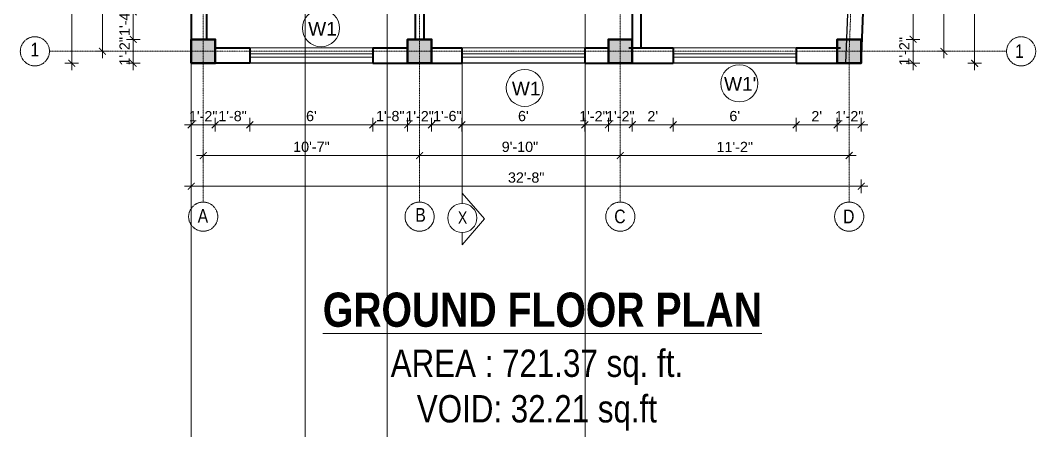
# Model space of a CAD drawing. Header units: inches. Extents: x 136316 to 155547, y -21384 to -17606.
# Drawn here: x 151660 to 152255, y -19972 to -19732 of the extents above; entities that cross this region are included whole.
import ezdxf

# ---------------------------------------------------------------- set-up
doc = ezdxf.new("R2010")
doc.units = ezdxf.units.IN
doc.header["$LTSCALE"] = 0.5
doc.header["$MEASUREMENT"] = 0
doc.header["$PDMODE"] = 66
doc.linetypes.add('CENTER', pattern=[2, 1.25, -0.25, 0.25, -0.25])
for name, color, linetype, lineweight in [('Annotate-Lite.w', 177, 'Continuous', 9), ('Annotations-Bold.w', 177, 'Continuous', 13), ('C-COLUMN', 1, 'Continuous', 50), ('DIM 1-100', 4, 'Continuous', 13), ('TEXT', 220, 'Continuous', 9), ('Text-100.w', 254, 'Continuous', 9), ('Toilet', 7, 'Continuous', 25), ('wall', 1, 'Continuous', 40), ('window', 4, 'Continuous', 13)]:
    doc.layers.add(name, color=color, linetype=linetype, lineweight=lineweight)
doc.styles.add('ARAIL', font='ARIALN.TTF')
doc.styles.add('arial', font='arial.ttf')
doc.styles.add('gaurav', font='arial.ttf')
doc.styles.get("Standard").update_dxf_attribs({"font": 'arial.ttf'})
doc.dimstyles.new('1 by 96', dxfattribs={"dimtxt": 6, "dimasz": 4, "dimexe": 4, "dimexo": 4, "dimgap": 2, "dimtad": 1, "dimdec": 0, "dimzin": 0, "dimdsep": 46, "dimlunit": 4, "dimtxsty": 'Standard', "dimblk": 'ARCHTICK', "dimcen": 0, "dimdle": 4, "dimadec": 0, "dimazin": 0, "dimtfac": 1, "dimtdec": 0, "dimtix": 1, "dimtofl": 0, "dimtmove": 1, "dimatfit": 3, "dimldrblk": 'ARCHTICK', "dimfxl": 4, "dimfxlon": 1, "dimtolj": 1, "dimtzin": 0, "dimlwd": -1, "dimlwe": -1, "dimarcsym": 0})

# ---------------------------------------------------------------- blocks, each defined once
blk = doc.blocks.new('_ArchTick')
at = {"color": 0, "linetype": 'ByBlock', "const_width": 0.15}
blk.add_lwpolyline([(-0.5, -0.5), (0.5, 0.5)], dxfattribs=at)
blk = doc.blocks.new('*D554')
at = {"layer": 'Defpoints', "color": 0, "transparency": 16777216}
for p in [(152157.25, -19638.5), (152152.59, -19742.73), (152183.03, -19742.73)]:
    blk.add_point(p, dxfattribs=at)
at = {"layer": 'DIM 1-100', "color": 0, "transparency": 16777216}
for p, q in [((152183.03, -19634.5), (152183.03, -19746.73)), ((152179.03, -19638.5), (152187.03, -19638.5)), ((152179.03, -19742.73), (152187.03, -19742.73))]:
    blk.add_line(p, q, dxfattribs=at)
at = {"layer": 'DIM 1-100', "color": 0, "transparency": 16777216, "xscale": 4, "yscale": 4, "zscale": 4}
for p, rotation in [((152183.03, -19638.5), 90), ((152183.03, -19742.73), 270)]:
    blk.add_blockref('_ArchTick', p, dxfattribs=dict(at, rotation=rotation))
at = {"layer": 'DIM 1-100', "color": 0, "transparency": 16777216, "insert": (152177.97, -19690.61), "char_height": 6, "attachment_point": 5, "rotation": 90}
blk.add_mtext('\\A1;8\'-8"', dxfattribs=at)
blk = doc.blocks.new('*D555')
at = {"layer": 'Defpoints', "color": 0, "transparency": 16777216}
for p in [(152152.59, -19742.73), (152152.59, -19756.73), (152183.03, -19756.73)]:
    blk.add_point(p, dxfattribs=at)
at = {"layer": 'DIM 1-100', "color": 0, "transparency": 16777216}
for p, q in [((152179.03, -19742.73), (152187.03, -19742.73)), ((152183.03, -19738.73), (152183.03, -19760.73)), ((152179.03, -19756.73), (152187.03, -19756.73))]:
    blk.add_line(p, q, dxfattribs=at)
at = {"layer": 'DIM 1-100', "color": 0, "transparency": 16777216, "xscale": 4, "yscale": 4, "zscale": 4}
for p, rotation in [((152183.03, -19742.73), 90), ((152183.03, -19756.73), 270)]:
    blk.add_blockref('_ArchTick', p, dxfattribs=dict(at, rotation=rotation))
at = {"layer": 'DIM 1-100', "color": 0, "transparency": 16777216, "insert": (152177.89, -19749.73), "char_height": 6, "attachment_point": 5, "rotation": 90}
blk.add_mtext('\\A1;1\'-2"', dxfattribs=at)
blk = doc.blocks.new('*D556')
at = {"layer": 'Defpoints', "color": 0, "transparency": 16777216}
for p in [(152138.59, -19756.73), (152152.59, -19756.73), (152138.59, -19792.73)]:
    blk.add_point(p, dxfattribs=at)
at = {"layer": 'DIM 1-100', "color": 0, "transparency": 16777216}
for p, q in [((152138.59, -19788.73), (152138.59, -19796.73)), ((152152.59, -19788.73), (152152.59, -19796.73)), ((152156.59, -19792.73), (152134.59, -19792.73))]:
    blk.add_line(p, q, dxfattribs=at)
at = {"layer": 'DIM 1-100', "color": 0, "transparency": 16777216, "xscale": 4, "yscale": 4, "zscale": 4, "rotation": 180}
blk.add_blockref('_ArchTick', (152138.59, -19792.73), dxfattribs=at)
at = {"layer": 'DIM 1-100', "color": 0, "transparency": 16777216, "xscale": 4, "yscale": 4, "zscale": 4}
blk.add_blockref('_ArchTick', (152152.59, -19792.73), dxfattribs=at)
at = {"layer": 'DIM 1-100', "color": 0, "transparency": 16777216, "insert": (152145.59, -19787.72), "char_height": 6, "attachment_point": 5}
blk.add_mtext('\\A1;1\'-2"', dxfattribs=at)
blk = doc.blocks.new('*D557')
at = {"layer": 'Defpoints', "color": 0, "transparency": 16777216}
for p in [(152114.61, -19756.73), (152138.59, -19756.73), (152114.61, -19792.73)]:
    blk.add_point(p, dxfattribs=at)
at = {"layer": 'DIM 1-100', "color": 0, "transparency": 16777216}
for p, q in [((152114.61, -19788.73), (152114.61, -19796.73)), ((152138.59, -19788.73), (152138.59, -19796.73)), ((152142.59, -19792.73), (152110.61, -19792.73))]:
    blk.add_line(p, q, dxfattribs=at)
at = {"layer": 'DIM 1-100', "color": 0, "transparency": 16777216, "xscale": 4, "yscale": 4, "zscale": 4, "rotation": 180}
blk.add_blockref('_ArchTick', (152114.61, -19792.73), dxfattribs=at)
at = {"layer": 'DIM 1-100', "color": 0, "transparency": 16777216, "xscale": 4, "yscale": 4, "zscale": 4}
blk.add_blockref('_ArchTick', (152138.59, -19792.73), dxfattribs=at)
at = {"layer": 'DIM 1-100', "color": 0, "transparency": 16777216, "insert": (152126.6, -19787.72), "char_height": 6, "attachment_point": 5}
blk.add_mtext("\\A1;2'", dxfattribs=at)
blk = doc.blocks.new('*D558')
at = {"layer": 'Defpoints', "color": 0, "transparency": 16777216}
for p in [(152042.61, -19756.73), (152114.61, -19756.73), (152042.61, -19792.73)]:
    blk.add_point(p, dxfattribs=at)
at = {"layer": 'DIM 1-100', "color": 0, "transparency": 16777216}
for p, q in [((152042.61, -19788.73), (152042.61, -19796.73)), ((152114.61, -19788.73), (152114.61, -19796.73)), ((152118.61, -19792.73), (152038.61, -19792.73))]:
    blk.add_line(p, q, dxfattribs=at)
at = {"layer": 'DIM 1-100', "color": 0, "transparency": 16777216, "xscale": 4, "yscale": 4, "zscale": 4, "rotation": 180}
blk.add_blockref('_ArchTick', (152042.61, -19792.73), dxfattribs=at)
at = {"layer": 'DIM 1-100', "color": 0, "transparency": 16777216, "xscale": 4, "yscale": 4, "zscale": 4}
blk.add_blockref('_ArchTick', (152114.61, -19792.73), dxfattribs=at)
at = {"layer": 'DIM 1-100', "color": 0, "transparency": 16777216, "insert": (152078.61, -19787.67), "char_height": 6, "attachment_point": 5}
blk.add_mtext("\\A1;6'", dxfattribs=at)
blk = doc.blocks.new('*D559')
at = {"layer": 'Defpoints', "color": 0, "transparency": 16777216}
for p in [(152018.63, -19756.73), (152042.61, -19756.73), (152018.63, -19792.73)]:
    blk.add_point(p, dxfattribs=at)
at = {"layer": 'DIM 1-100', "color": 0, "transparency": 16777216}
for p, q in [((152018.63, -19788.73), (152018.63, -19796.73)), ((152042.61, -19788.73), (152042.61, -19796.73)), ((152046.61, -19792.73), (152014.63, -19792.73))]:
    blk.add_line(p, q, dxfattribs=at)
at = {"layer": 'DIM 1-100', "color": 0, "transparency": 16777216, "xscale": 4, "yscale": 4, "zscale": 4, "rotation": 180}
blk.add_blockref('_ArchTick', (152018.63, -19792.73), dxfattribs=at)
at = {"layer": 'DIM 1-100', "color": 0, "transparency": 16777216, "xscale": 4, "yscale": 4, "zscale": 4}
blk.add_blockref('_ArchTick', (152042.61, -19792.73), dxfattribs=at)
at = {"layer": 'DIM 1-100', "color": 0, "transparency": 16777216, "insert": (152030.62, -19787.72), "char_height": 6, "attachment_point": 5}
blk.add_mtext("\\A1;2'", dxfattribs=at)
blk = doc.blocks.new('*D560')
at = {"layer": 'Defpoints', "color": 0, "transparency": 16777216}
for p in [(152004.63, -19756.73), (152018.63, -19756.73), (152004.63, -19792.73)]:
    blk.add_point(p, dxfattribs=at)
at = {"layer": 'DIM 1-100', "color": 0, "transparency": 16777216}
for p, q in [((152004.63, -19788.73), (152004.63, -19796.73)), ((152018.63, -19788.73), (152018.63, -19796.73)), ((152022.63, -19792.73), (152000.63, -19792.73))]:
    blk.add_line(p, q, dxfattribs=at)
at = {"layer": 'DIM 1-100', "color": 0, "transparency": 16777216, "xscale": 4, "yscale": 4, "zscale": 4, "rotation": 180}
blk.add_blockref('_ArchTick', (152004.63, -19792.73), dxfattribs=at)
at = {"layer": 'DIM 1-100', "color": 0, "transparency": 16777216, "xscale": 4, "yscale": 4, "zscale": 4}
blk.add_blockref('_ArchTick', (152018.63, -19792.73), dxfattribs=at)
at = {"layer": 'DIM 1-100', "color": 0, "transparency": 16777216, "insert": (152011.63, -19787.72), "char_height": 6, "attachment_point": 5}
blk.add_mtext('\\A1;1\'-2"', dxfattribs=at)
blk = doc.blocks.new('*D561')
at = {"layer": 'Defpoints', "color": 0, "transparency": 16777216}
for p in [(151990.88, -19756.73), (152004.63, -19756.73), (151990.88, -19792.73)]:
    blk.add_point(p, dxfattribs=at)
at = {"layer": 'DIM 1-100', "color": 0, "transparency": 16777216}
for p, q in [((151990.88, -19788.73), (151990.88, -19796.73)), ((152004.63, -19788.73), (152004.63, -19796.73)), ((152008.63, -19792.73), (151986.88, -19792.73))]:
    blk.add_line(p, q, dxfattribs=at)
at = {"layer": 'DIM 1-100', "color": 0, "transparency": 16777216, "xscale": 4, "yscale": 4, "zscale": 4, "rotation": 180}
blk.add_blockref('_ArchTick', (151990.88, -19792.73), dxfattribs=at)
at = {"layer": 'DIM 1-100', "color": 0, "transparency": 16777216, "xscale": 4, "yscale": 4, "zscale": 4}
blk.add_blockref('_ArchTick', (152004.63, -19792.73), dxfattribs=at)
at = {"layer": 'DIM 1-100', "color": 0, "transparency": 16777216, "insert": (151995.87, -19787.72), "char_height": 6, "attachment_point": 5}
blk.add_mtext('\\A1;1\'-2"', dxfattribs=at)
blk = doc.blocks.new('*D562')
at = {"layer": 'Defpoints', "color": 0, "transparency": 16777216}
for p in [(151918.88, -19756.73), (151990.88, -19756.73), (151918.88, -19792.73)]:
    blk.add_point(p, dxfattribs=at)
at = {"layer": 'DIM 1-100', "color": 0, "transparency": 16777216}
for p, q in [((151918.88, -19788.73), (151918.88, -19796.73)), ((151990.88, -19788.73), (151990.88, -19796.73)), ((151994.88, -19792.73), (151914.88, -19792.73))]:
    blk.add_line(p, q, dxfattribs=at)
at = {"layer": 'DIM 1-100', "color": 0, "transparency": 16777216, "xscale": 4, "yscale": 4, "zscale": 4, "rotation": 180}
blk.add_blockref('_ArchTick', (151918.88, -19792.73), dxfattribs=at)
at = {"layer": 'DIM 1-100', "color": 0, "transparency": 16777216, "xscale": 4, "yscale": 4, "zscale": 4}
blk.add_blockref('_ArchTick', (151990.88, -19792.73), dxfattribs=at)
at = {"layer": 'DIM 1-100', "color": 0, "transparency": 16777216, "insert": (151954.88, -19787.67), "char_height": 6, "attachment_point": 5}
blk.add_mtext("\\A1;6'", dxfattribs=at)
blk = doc.blocks.new('*D464')
at = {"layer": 'Defpoints', "color": 0, "transparency": 16777216}
for p in [(151901.13, -19756.73), (151918.88, -19756.73), (151901.13, -19792.73)]:
    blk.add_point(p, dxfattribs=at)
at = {"layer": 'DIM 1-100', "color": 0, "transparency": 16777216}
for p, q in [((151901.13, -19788.73), (151901.13, -19796.73)), ((151918.88, -19788.73), (151918.88, -19796.73)), ((151922.88, -19792.73), (151897.13, -19792.73))]:
    blk.add_line(p, q, dxfattribs=at)
at = {"layer": 'DIM 1-100', "color": 0, "transparency": 16777216, "xscale": 4, "yscale": 4, "zscale": 4, "rotation": 180}
blk.add_blockref('_ArchTick', (151901.13, -19792.73), dxfattribs=at)
at = {"layer": 'DIM 1-100', "color": 0, "transparency": 16777216, "xscale": 4, "yscale": 4, "zscale": 4}
blk.add_blockref('_ArchTick', (151918.88, -19792.73), dxfattribs=at)
at = {"layer": 'DIM 1-100', "color": 0, "transparency": 16777216, "insert": (151910.37, -19787.67), "char_height": 6, "attachment_point": 5}
blk.add_mtext('\\A1;1\'-6"', dxfattribs=at)
blk = doc.blocks.new('*D563')
at = {"layer": 'Defpoints', "color": 0, "transparency": 16777216}
for p in [(151887.13, -19756.73), (151901.13, -19756.73), (151887.13, -19792.73)]:
    blk.add_point(p, dxfattribs=at)
at = {"layer": 'DIM 1-100', "color": 0, "transparency": 16777216}
for p, q in [((151887.13, -19788.73), (151887.13, -19796.73)), ((151901.13, -19788.73), (151901.13, -19796.73)), ((151905.13, -19792.73), (151883.13, -19792.73))]:
    blk.add_line(p, q, dxfattribs=at)
at = {"layer": 'DIM 1-100', "color": 0, "transparency": 16777216, "xscale": 4, "yscale": 4, "zscale": 4, "rotation": 180}
blk.add_blockref('_ArchTick', (151887.13, -19792.73), dxfattribs=at)
at = {"layer": 'DIM 1-100', "color": 0, "transparency": 16777216, "xscale": 4, "yscale": 4, "zscale": 4}
blk.add_blockref('_ArchTick', (151901.13, -19792.73), dxfattribs=at)
at = {"layer": 'DIM 1-100', "color": 0, "transparency": 16777216, "insert": (151894.13, -19787.72), "char_height": 6, "attachment_point": 5}
blk.add_mtext('\\A1;1\'-2"', dxfattribs=at)
blk = doc.blocks.new('*D564')
at = {"layer": 'Defpoints', "color": 0, "transparency": 16777216}
for p in [(151866.81, -19756.73), (151887.13, -19756.73), (151866.81, -19792.73)]:
    blk.add_point(p, dxfattribs=at)
at = {"layer": 'DIM 1-100', "color": 0, "transparency": 16777216}
for p, q in [((151866.81, -19788.73), (151866.81, -19796.73)), ((151887.13, -19788.73), (151887.13, -19796.73)), ((151891.13, -19792.73), (151862.81, -19792.73))]:
    blk.add_line(p, q, dxfattribs=at)
at = {"layer": 'DIM 1-100', "color": 0, "transparency": 16777216, "xscale": 4, "yscale": 4, "zscale": 4, "rotation": 180}
blk.add_blockref('_ArchTick', (151866.81, -19792.73), dxfattribs=at)
at = {"layer": 'DIM 1-100', "color": 0, "transparency": 16777216, "xscale": 4, "yscale": 4, "zscale": 4}
blk.add_blockref('_ArchTick', (151887.13, -19792.73), dxfattribs=at)
at = {"layer": 'DIM 1-100', "color": 0, "transparency": 16777216, "insert": (151876.97, -19787.67), "char_height": 6, "attachment_point": 5}
blk.add_mtext('\\A1;1\'-8"', dxfattribs=at)
blk = doc.blocks.new('*D565')
at = {"layer": 'Defpoints', "color": 0, "transparency": 16777216}
for p in [(151794.81, -19756.73), (151866.81, -19756.73), (151794.81, -19792.73)]:
    blk.add_point(p, dxfattribs=at)
at = {"layer": 'DIM 1-100', "color": 0, "transparency": 16777216}
for p, q in [((151794.81, -19788.73), (151794.81, -19796.73)), ((151866.81, -19788.73), (151866.81, -19796.73)), ((151870.81, -19792.73), (151790.81, -19792.73))]:
    blk.add_line(p, q, dxfattribs=at)
at = {"layer": 'DIM 1-100', "color": 0, "transparency": 16777216, "xscale": 4, "yscale": 4, "zscale": 4, "rotation": 180}
blk.add_blockref('_ArchTick', (151794.81, -19792.73), dxfattribs=at)
at = {"layer": 'DIM 1-100', "color": 0, "transparency": 16777216, "xscale": 4, "yscale": 4, "zscale": 4}
blk.add_blockref('_ArchTick', (151866.81, -19792.73), dxfattribs=at)
at = {"layer": 'DIM 1-100', "color": 0, "transparency": 16777216, "insert": (151830.81, -19787.67), "char_height": 6, "attachment_point": 5}
blk.add_mtext("\\A1;6'", dxfattribs=at)
blk = doc.blocks.new('*D566')
at = {"layer": 'Defpoints', "color": 0, "transparency": 16777216}
for p in [(151774.48, -19756.73), (151794.81, -19756.73), (151774.48, -19792.73)]:
    blk.add_point(p, dxfattribs=at)
at = {"layer": 'DIM 1-100', "color": 0, "transparency": 16777216}
for p, q in [((151774.48, -19788.73), (151774.48, -19796.73)), ((151794.81, -19788.73), (151794.81, -19796.73)), ((151798.81, -19792.73), (151770.48, -19792.73))]:
    blk.add_line(p, q, dxfattribs=at)
at = {"layer": 'DIM 1-100', "color": 0, "transparency": 16777216, "xscale": 4, "yscale": 4, "zscale": 4, "rotation": 180}
blk.add_blockref('_ArchTick', (151774.48, -19792.73), dxfattribs=at)
at = {"layer": 'DIM 1-100', "color": 0, "transparency": 16777216, "xscale": 4, "yscale": 4, "zscale": 4}
blk.add_blockref('_ArchTick', (151794.81, -19792.73), dxfattribs=at)
at = {"layer": 'DIM 1-100', "color": 0, "transparency": 16777216, "insert": (151784.64, -19787.67), "char_height": 6, "attachment_point": 5}
blk.add_mtext('\\A1;1\'-8"', dxfattribs=at)
blk = doc.blocks.new('*D465')
at = {"layer": 'Defpoints', "color": 0, "transparency": 16777216}
for p in [(151760.48, -19756.73), (151774.48, -19756.73), (151760.48, -19792.73)]:
    blk.add_point(p, dxfattribs=at)
at = {"layer": 'DIM 1-100', "color": 0, "transparency": 16777216}
for p, q in [((151760.48, -19788.73), (151760.48, -19796.73)), ((151774.48, -19788.73), (151774.48, -19796.73)), ((151778.48, -19792.73), (151756.48, -19792.73))]:
    blk.add_line(p, q, dxfattribs=at)
at = {"layer": 'DIM 1-100', "color": 0, "transparency": 16777216, "xscale": 4, "yscale": 4, "zscale": 4, "rotation": 180}
blk.add_blockref('_ArchTick', (151760.48, -19792.73), dxfattribs=at)
at = {"layer": 'DIM 1-100', "color": 0, "transparency": 16777216, "xscale": 4, "yscale": 4, "zscale": 4}
blk.add_blockref('_ArchTick', (151774.48, -19792.73), dxfattribs=at)
at = {"layer": 'DIM 1-100', "color": 0, "transparency": 16777216, "insert": (151767.48, -19787.72), "char_height": 6, "attachment_point": 5}
blk.add_mtext('\\A1;1\'-2"', dxfattribs=at)
blk = doc.blocks.new('*D567')
at = {"layer": 'Defpoints', "color": 0, "transparency": 16777216}
for p in [(151767.48, -19756.73), (151894.13, -19756.73), (151894.13, -19810.73)]:
    blk.add_point(p, dxfattribs=at)
at = {"layer": 'DIM 1-100', "color": 0, "transparency": 16777216}
for p, q in [((151767.48, -19806.73), (151767.48, -19814.73)), ((151894.13, -19806.73), (151894.13, -19814.73)), ((151763.48, -19810.73), (151898.13, -19810.73))]:
    blk.add_line(p, q, dxfattribs=at)
at = {"layer": 'DIM 1-100', "color": 0, "transparency": 16777216, "xscale": 4, "yscale": 4, "zscale": 4, "rotation": 180}
blk.add_blockref('_ArchTick', (151767.48, -19810.73), dxfattribs=at)
at = {"layer": 'DIM 1-100', "color": 0, "transparency": 16777216, "xscale": 4, "yscale": 4, "zscale": 4}
blk.add_blockref('_ArchTick', (151894.13, -19810.73), dxfattribs=at)
at = {"layer": 'DIM 1-100', "color": 0, "transparency": 16777216, "insert": (151830.81, -19805.67), "char_height": 6, "attachment_point": 5}
blk.add_mtext('\\A1;10\'-7"', dxfattribs=at)
blk = doc.blocks.new('*D568')
at = {"layer": 'Defpoints', "color": 0, "transparency": 16777216}
for p in [(151894.13, -19756.73), (152011.63, -19756.73), (152011.63, -19810.73)]:
    blk.add_point(p, dxfattribs=at)
at = {"layer": 'DIM 1-100', "color": 0, "transparency": 16777216}
for p, q in [((151894.13, -19806.73), (151894.13, -19814.73)), ((152011.63, -19806.73), (152011.63, -19814.73)), ((151890.13, -19810.73), (152015.63, -19810.73))]:
    blk.add_line(p, q, dxfattribs=at)
at = {"layer": 'DIM 1-100', "color": 0, "transparency": 16777216, "xscale": 4, "yscale": 4, "zscale": 4, "rotation": 180}
blk.add_blockref('_ArchTick', (151894.13, -19810.73), dxfattribs=at)
at = {"layer": 'DIM 1-100', "color": 0, "transparency": 16777216, "xscale": 4, "yscale": 4, "zscale": 4}
blk.add_blockref('_ArchTick', (152011.63, -19810.73), dxfattribs=at)
at = {"layer": 'DIM 1-100', "color": 0, "transparency": 16777216, "insert": (151952.88, -19805.67), "char_height": 6, "attachment_point": 5}
blk.add_mtext('\\A1;9\'-10"', dxfattribs=at)
blk = doc.blocks.new('*D466')
at = {"layer": 'Defpoints', "color": 0, "transparency": 16777216}
for p in [(152011.63, -19756.73), (152145.59, -19756.73), (152145.59, -19810.73)]:
    blk.add_point(p, dxfattribs=at)
at = {"layer": 'DIM 1-100', "color": 0, "transparency": 16777216}
for p, q in [((152011.63, -19806.73), (152011.63, -19814.73)), ((152145.59, -19806.73), (152145.59, -19814.73)), ((152007.63, -19810.73), (152149.59, -19810.73))]:
    blk.add_line(p, q, dxfattribs=at)
at = {"layer": 'DIM 1-100', "color": 0, "transparency": 16777216, "xscale": 4, "yscale": 4, "zscale": 4, "rotation": 180}
blk.add_blockref('_ArchTick', (152011.63, -19810.73), dxfattribs=at)
at = {"layer": 'DIM 1-100', "color": 0, "transparency": 16777216, "xscale": 4, "yscale": 4, "zscale": 4}
blk.add_blockref('_ArchTick', (152145.59, -19810.73), dxfattribs=at)
at = {"layer": 'DIM 1-100', "color": 0, "transparency": 16777216, "insert": (152078.61, -19805.72), "char_height": 6, "attachment_point": 5}
blk.add_mtext('\\A1;11\'-2"', dxfattribs=at)
blk = doc.blocks.new('*D467')
at = {"layer": 'Defpoints', "color": 0, "transparency": 16777216}
for p in [(151760.48, -19756.73), (152152.59, -19756.73), (151760.48, -19828.73)]:
    blk.add_point(p, dxfattribs=at)
at = {"layer": 'DIM 1-100', "color": 0, "transparency": 16777216}
for p, q in [((151760.48, -19824.73), (151760.48, -19832.73)), ((152152.59, -19824.73), (152152.59, -19832.73)), ((152156.59, -19828.73), (151756.48, -19828.73))]:
    blk.add_line(p, q, dxfattribs=at)
at = {"layer": 'DIM 1-100', "color": 0, "transparency": 16777216, "xscale": 4, "yscale": 4, "zscale": 4, "rotation": 180}
blk.add_blockref('_ArchTick', (151760.48, -19828.73), dxfattribs=at)
at = {"layer": 'DIM 1-100', "color": 0, "transparency": 16777216, "xscale": 4, "yscale": 4, "zscale": 4}
blk.add_blockref('_ArchTick', (152152.59, -19828.73), dxfattribs=at)
at = {"layer": 'DIM 1-100', "color": 0, "transparency": 16777216, "insert": (151956.53, -19823.66), "char_height": 6, "attachment_point": 5}
blk.add_mtext('\\A1;32\'-8"', dxfattribs=at)
blk = doc.blocks.new('*D468')
at = {"layer": 'Defpoints', "color": 0, "transparency": 16777216}
for p in [(152157.53, -19631.5), (152152.86, -19749.73), (152201.03, -19749.73)]:
    blk.add_point(p, dxfattribs=at)
at = {"layer": 'DIM 1-100', "color": 0, "transparency": 16777216}
for p, q in [((152197.03, -19631.5), (152205.03, -19631.5)), ((152201.03, -19627.5), (152201.03, -19753.73)), ((152197.03, -19749.73), (152205.03, -19749.73))]:
    blk.add_line(p, q, dxfattribs=at)
at = {"layer": 'DIM 1-100', "color": 0, "transparency": 16777216, "xscale": 4, "yscale": 4, "zscale": 4}
for p, rotation in [((152201.03, -19631.5), 90), ((152201.03, -19749.73), 270)]:
    blk.add_blockref('_ArchTick', p, dxfattribs=dict(at, rotation=rotation))
at = {"layer": 'DIM 1-100', "color": 0, "transparency": 16777216, "insert": (152195.97, -19690.61), "char_height": 6, "attachment_point": 5, "rotation": 90}
blk.add_mtext('\\A1;9\'-10"', dxfattribs=at)
blk = doc.blocks.new('*D570')
at = {"layer": 'Defpoints', "color": 0, "transparency": 16777216}
for p in [(152162.16, -19513.97), (152219.03, -19513.97), (152152.59, -19756.73)]:
    blk.add_point(p, dxfattribs=at)
at = {"layer": 'DIM 1-100', "color": 0, "transparency": 16777216}
for p, q in [((152219.03, -19760.73), (152219.03, -19509.97)), ((152215.03, -19513.97), (152223.03, -19513.97)), ((152215.03, -19756.73), (152223.03, -19756.73))]:
    blk.add_line(p, q, dxfattribs=at)
at = {"layer": 'DIM 1-100', "color": 0, "transparency": 16777216, "xscale": 4, "yscale": 4, "zscale": 4}
for p, rotation in [((152219.03, -19513.97), 90), ((152219.03, -19756.73), 270)]:
    blk.add_blockref('_ArchTick', p, dxfattribs=dict(at, rotation=rotation))
at = {"layer": 'DIM 1-100', "color": 0, "transparency": 16777216, "insert": (152213.96, -19635.35), "char_height": 6, "attachment_point": 5, "rotation": 90}
blk.add_mtext('\\A1;20\'-3"', dxfattribs=at)
blk = doc.blocks.new('*D579')
at = {"layer": 'Defpoints', "color": 0, "transparency": 16777216}
for p in [(151760.48, -19726.61), (151726.48, -19742.73), (151760.48, -19742.73)]:
    blk.add_point(p, dxfattribs=at)
at = {"layer": 'DIM 1-100', "color": 0, "transparency": 16777216}
for p, q in [((151730.48, -19726.61), (151722.48, -19726.61)), ((151726.48, -19722.61), (151726.48, -19746.73)), ((151730.48, -19742.73), (151722.48, -19742.73))]:
    blk.add_line(p, q, dxfattribs=at)
at = {"layer": 'DIM 1-100', "color": 0, "transparency": 16777216, "xscale": 4, "yscale": 4, "zscale": 4}
for p, rotation in [((151726.48, -19726.61), 90), ((151726.48, -19742.73), 270)]:
    blk.add_blockref('_ArchTick', p, dxfattribs=dict(at, rotation=rotation))
at = {"layer": 'DIM 1-100', "color": 0, "transparency": 16777216, "insert": (151721.47, -19732.41), "char_height": 6, "attachment_point": 5, "rotation": 90}
blk.add_mtext('\\A1;1\'-4"', dxfattribs=at)
blk = doc.blocks.new('*D580')
at = {"layer": 'Defpoints', "color": 0, "transparency": 16777216}
for p in [(151760.48, -19742.73), (151726.48, -19756.73), (151760.48, -19756.73)]:
    blk.add_point(p, dxfattribs=at)
at = {"layer": 'DIM 1-100', "color": 0, "transparency": 16777216}
for p, q in [((151730.48, -19742.73), (151722.48, -19742.73)), ((151726.48, -19738.73), (151726.48, -19760.73)), ((151730.48, -19756.73), (151722.48, -19756.73))]:
    blk.add_line(p, q, dxfattribs=at)
at = {"layer": 'DIM 1-100', "color": 0, "transparency": 16777216, "xscale": 4, "yscale": 4, "zscale": 4}
for p, rotation in [((151726.48, -19742.73), 90), ((151726.48, -19756.73), 270)]:
    blk.add_blockref('_ArchTick', p, dxfattribs=dict(at, rotation=rotation))
at = {"layer": 'DIM 1-100', "color": 0, "transparency": 16777216, "insert": (151721.47, -19749.73), "char_height": 6, "attachment_point": 5, "rotation": 90}
blk.add_mtext('\\A1;1\'-2"', dxfattribs=at)
blk = doc.blocks.new('*D582')
at = {"layer": 'Defpoints', "color": 0, "transparency": 16777216}
for p in [(151760.48, -19631.5), (151708.48, -19749.73), (151760.48, -19749.73)]:
    blk.add_point(p, dxfattribs=at)
at = {"layer": 'DIM 1-100', "color": 0, "transparency": 16777216}
for p, q in [((151712.48, -19631.5), (151704.48, -19631.5)), ((151708.48, -19627.5), (151708.48, -19753.73)), ((151712.48, -19749.73), (151704.48, -19749.73))]:
    blk.add_line(p, q, dxfattribs=at)
at = {"layer": 'DIM 1-100', "color": 0, "transparency": 16777216, "xscale": 4, "yscale": 4, "zscale": 4}
for p, rotation in [((151708.48, -19631.5), 90), ((151708.48, -19749.73), 270)]:
    blk.add_blockref('_ArchTick', p, dxfattribs=dict(at, rotation=rotation))
at = {"layer": 'DIM 1-100', "color": 0, "transparency": 16777216, "insert": (151703.42, -19690.61), "char_height": 6, "attachment_point": 5, "rotation": 90}
blk.add_mtext('\\A1;9\'-10"', dxfattribs=at)
blk = doc.blocks.new('*D470')
at = {"layer": 'Defpoints', "color": 0, "transparency": 16777216}
for p in [(151690.48, -19455.43), (151760.48, -19455.43), (151760.48, -19756.73)]:
    blk.add_point(p, dxfattribs=at)
at = {"layer": 'DIM 1-100', "color": 0, "transparency": 16777216}
for p, q in [((151690.48, -19760.73), (151690.48, -19451.43)), ((151694.48, -19455.43), (151686.48, -19455.43)), ((151694.48, -19756.73), (151686.48, -19756.73))]:
    blk.add_line(p, q, dxfattribs=at)
at = {"layer": 'DIM 1-100', "color": 0, "transparency": 16777216, "xscale": 4, "yscale": 4, "zscale": 4}
for p, rotation in [((151690.48, -19455.43), 90), ((151690.48, -19756.73), 270)]:
    blk.add_blockref('_ArchTick', p, dxfattribs=dict(at, rotation=rotation))
at = {"layer": 'DIM 1-100', "color": 0, "transparency": 16777216, "insert": (151685.42, -19606.08), "char_height": 6, "attachment_point": 5, "rotation": 90}
blk.add_mtext('\\A1;25\'-1"', dxfattribs=at)

msp = doc.modelspace()

# ---------------------------------------------------------------- hatches: boundary and pattern name
at = {"layer": 'C-COLUMN'}
h = msp.add_hatch(color=256, dxfattribs=at)
h.dxf.hatch_style = 1
h.paths.add_polyline_path([(151774.48, -19742.73), (151760.48, -19742.73), (151760.48, -19756.73), (151774.48, -19756.73)])
h = msp.add_hatch(color=256, dxfattribs=at)
h.dxf.hatch_style = 1
h.paths.add_polyline_path([(151901.13, -19742.73), (151887.13, -19742.73), (151887.13, -19756.73), (151901.13, -19756.73)])
h = msp.add_hatch(color=256, dxfattribs=at)
h.dxf.hatch_style = 1
h.paths.add_polyline_path([(152018.63, -19742.73), (152004.63, -19742.73), (152004.63, -19756.73), (152018.63, -19756.73)])
h = msp.add_hatch(color=256, dxfattribs=at)
h.dxf.hatch_style = 1
h.paths.add_polyline_path([(152152.59, -19742.73), (152138.59, -19742.73), (152138.59, -19756.73), (152152.59, -19756.73)])

# ---------------------------------------------------------------- linework, layer by layer
at = {"layer": 'Annotate-Lite.w'}
for p in [(151760.48, -20177.7), (151827.13, -18385.3), (151875.13, -18383.12), (151991.08, -18505.8)]:
    msp.add_xline(p, (0, 1), dxfattribs=at)
at = {"layer": 'Annotate-Lite.w', "ltscale": 0.005}
for centre in [(151836.44, -19736.18), (151955.7, -19771.14), (152081.26, -19768.46)]:
    msp.add_circle(centre, 10.86, dxfattribs=at)
at = {"layer": 'Annotations-Bold.w', "linetype": 'CENTER', "ltscale": 0.3}
for p, q in [((151767.48, -19391.25), (151767.48, -19838)), ((151894.13, -19391.25), (151894.13, -19838)), ((152011.63, -19391.25), (152011.63, -19838)), ((152237.7, -19749.73), (151677.48, -19749.73))]:
    msp.add_line(p, q, dxfattribs=at)
msp.add_lwpolyline([(152154.69, -19391.25), (152154.69, -19520.9), (152145.59, -19749.73), (152145.59, -19838)], dxfattribs=at)
at = {"layer": 'Annotations-Bold.w', "linetype": 'CENTER', "ltscale": 1.5}
for centre in [(151668.95, -19749.73), (152246.24, -19749.73), (151767.48, -19846.53), (151894.13, -19846.53), (152011.63, -19846.53), (152145.59, -19846.53)]:
    msp.add_circle(centre, 8.53, dxfattribs=at)
at = {"layer": 'C-COLUMN'}
for points in [[(151760.48, -19756.73), (151774.48, -19756.73), (151774.48, -19742.73), (151760.48, -19742.73)], [(151887.13, -19756.73), (151901.13, -19756.73), (151901.13, -19742.73), (151887.13, -19742.73)], [(152004.63, -19756.73), (152018.63, -19756.73), (152018.63, -19742.73), (152004.63, -19742.73)], [(152138.59, -19756.73), (152152.59, -19756.73), (152152.59, -19742.73), (152138.59, -19742.73)]]:
    msp.add_lwpolyline(points, close=True, dxfattribs=at)
at = {"layer": 'Defpoints'}
msp.add_lwpolyline([(152162.16, -19513.97), (152152.59, -19756.73), (151760.48, -19756.73), (151760.59, -19453.33), (152162.16, -19513.97)], dxfattribs=at)
at = {"layer": 'TEXT'}
for points in [[(151919.13, -19756.73), (151919.13, -19838.76)], [(151919.13, -19855.83), (151919.13, -19862.97), (151932.22, -19847.83), (151919.13, -19832.69)]]:
    msp.add_lwpolyline(points, dxfattribs=at)
msp.add_circle((151919.13, -19847.29), 8.53, dxfattribs=at)
at = {"layer": 'Toilet'}
for p, q in [((152152.59, -19756.73), (152162.16, -19513.97)), ((152152.59, -19756.73), (152162.16, -19513.97)), ((152143.58, -19756.73), (152150.22, -19588.5))]:
    msp.add_line(p, q, dxfattribs=at)
at = {"layer": 'wall'}
for p, q in [((152023.63, -19624.5), (152023.63, -19747.73)), ((151891.63, -19638.5), (151891.63, -19742.73)), ((151896.63, -19638.5), (151896.63, -19742.73)), ((152018.63, -19638.5), (152018.63, -19742.73)), ((151760.48, -19726.61), (151760.48, -19742.73)), ((151769.48, -19726.61), (151769.48, -19742.73)), ((151794.81, -19747.73), (151794.81, -19756.73)), ((151866.81, -19747.73), (151866.81, -19756.73)), ((151918.88, -19747.73), (151918.88, -19756.73)), ((151990.88, -19747.73), (151990.88, -19756.73)), ((152042.61, -19747.73), (152042.61, -19756.73)), ((152114.61, -19747.73), (152114.61, -19756.73))]:
    msp.add_line(p, q, dxfattribs=at)
for points in [[(152114.61, -19756.73), (152152.59, -19756.73), (152162.16, -19513.97), (152073.17, -19500.53)], [(151774.48, -19747.73), (151794.81, -19747.73)], [(151866.81, -19747.73), (151887.13, -19747.73)], [(151901.13, -19747.73), (151918.88, -19747.73)], [(151990.88, -19747.73), (152004.63, -19747.73)], [(152016.63, -19747.73), (152042.61, -19747.73)], [(152114.61, -19747.73), (152140.59, -19747.73)], [(151794.81, -19756.73), (151774.48, -19756.73)], [(151866.81, -19756.73), (151887.13, -19756.73)], [(151901.13, -19756.73), (151918.88, -19756.73)], [(151990.88, -19756.73), (152042.61, -19756.73)]]:
    msp.add_lwpolyline(points, dxfattribs=at)
at = {"layer": 'window'}
for p, q in [((151794.81, -19747.73), (151866.81, -19747.73)), ((151990.88, -19747.73), (151918.88, -19747.73)), ((152114.61, -19747.73), (152042.61, -19747.73)), ((151794.81, -19751.23), (151866.81, -19751.23)), ((151794.81, -19753.23), (151866.81, -19753.23)), ((151918.88, -19751.23), (151990.88, -19751.23)), ((151918.88, -19753.23), (151990.88, -19753.23)), ((152042.61, -19751.23), (152114.61, -19751.23)), ((152042.61, -19753.23), (152114.61, -19753.23)), ((151794.81, -19756.73), (151866.81, -19756.73)), ((151918.88, -19756.73), (151990.88, -19756.73)), ((152042.61, -19756.73), (152114.61, -19756.73))]:
    msp.add_line(p, q, dxfattribs=at)

# ---------------------------------------------------------------- texts
at = {"layer": 'Annotate-Lite.w', "ltscale": 0.005, "char_height": 8, "attachment_point": 1, "style": 'gaurav'}
for s, insert in [('W1', (151828.9, -19732.53)), ('W1', (151948.15, -19767.49)), ("W1'", (152072.33, -19764.81))]:
    msp.add_mtext_dynamic_manual_height_columns(s, width=8, gutter_width=100, heights=[0], dxfattribs=dict(at, insert=insert))
at = {"layer": 'Annotations-Bold.w', "linetype": 'CENTER', "ltscale": 1.5, "char_height": 8, "attachment_point": 1, "style": 'ARAIL'}
for s, insert in [('1', (151666.4, -19744.68)), ('1', (152242.7, -19745.59)), ('A', (151764.25, -19842.08)), ('B', (151891.64, -19841.49)), ('C', (152008.09, -19842.4)), ('D', (152142.05, -19842.4))]:
    msp.add_mtext_dynamic_manual_height_columns(s, width=6.5393, gutter_width=100, heights=[0], dxfattribs=dict(at, insert=insert))
at = {"layer": 'TEXT', "insert": (151916.54, -19843.46), "char_height": 7.2, "attachment_point": 1, "style": 'ARAIL'}
msp.add_mtext_dynamic_manual_height_columns('X', width=125.4648, gutter_width=90, heights=[0], dxfattribs=at)
at = {"layer": 'Text-100.w', "insert": (151962.82, -19890.98), "char_height": 20, "width": 569.1024, "attachment_point": 2, "style": 'arial'}
msp.add_mtext('\\A1;{\\fArial Narrow|b1|i0|c0|p34;\\L GROUND FLOOR PLAN\\P\\fArial Narrow|b0|i0|c0|p34;\\H0.8x;\\lAREA : 721.37 sq. ft.\\PVOID: 32.21 sq.ft}', dxfattribs=at)

# ---------------------------------------------------------------- dimensions: what is measured, and where the dimension line sits
at = {"layer": 'DIM 1-100'}
for base, p1, p2, picture, middle in [((151690.48, -19455.43), (151760.48, -19756.73), (151760.48, -19455.43), '*D470', (151685.42, -19606.08)), ((152219.03, -19513.97), (152152.59, -19756.73), (152162.16, -19513.97), '*D570', (152213.96, -19635.35)), ((151708.48, -19749.73), (151760.48, -19631.5), (151760.48, -19749.73), '*D582', (151703.42, -19690.61)), ((152201.03, -19749.73), (152157.53, -19631.5), (152152.86, -19749.73), '*D468', (152195.97, -19690.61)), ((152183.03, -19742.73), (152157.25, -19638.5), (152152.59, -19742.73), '*D554', (152177.97, -19690.61))]:
    dim = msp.add_linear_dim(base=base, p1=p1, p2=p2, angle=90, dimstyle='1 by 96', dxfattribs=at)
    dim.commit()
    dim.dimension.update_dxf_attribs({"geometry": picture, "text_midpoint": middle})
for base, p1, p2, picture, middle in [((151726.48, -19742.73), (151760.48, -19726.61), (151760.48, -19742.73), '*D579', (151726.48, -19732.41)), ((151726.48, -19756.73), (151760.48, -19742.73), (151760.48, -19756.73), '*D580', (151726.48, -19749.73)), ((152183.03, -19756.73), (152152.59, -19742.73), (152152.59, -19756.73), '*D555', (152182.9, -19749.73))]:
    dim = msp.add_linear_dim(base=base, p1=p1, p2=p2, angle=90, dimstyle='1 by 96', dxfattribs=at)
    dim.commit()
    dim.dimension.update_dxf_attribs({"geometry": picture, "text_midpoint": middle, "dimtype": 160})
for base, p1, p2, picture, middle in [((151760.48, -19792.73), (151774.48, -19756.73), (151760.48, -19756.73), '*D465', (151767.48, -19792.73)), ((151887.13, -19792.73), (151901.13, -19756.73), (151887.13, -19756.73), '*D563', (151894.13, -19792.73)), ((151901.13, -19792.73), (151918.88, -19756.73), (151901.13, -19756.73), '*D464', (151910.37, -19792.73)), ((151990.88, -19792.73), (152004.63, -19756.73), (151990.88, -19756.73), '*D561', (151995.87, -19792.73)), ((152004.63, -19792.73), (152018.63, -19756.73), (152004.63, -19756.73), '*D560', (152011.63, -19792.73)), ((152138.59, -19792.73), (152152.59, -19756.73), (152138.59, -19756.73), '*D556', (152145.59, -19792.73))]:
    dim = msp.add_linear_dim(base=base, p1=p1, p2=p2, dimstyle='1 by 96', dxfattribs=at)
    dim.commit()
    dim.dimension.update_dxf_attribs({"geometry": picture, "text_midpoint": middle, "dimtype": 160})
for base, p1, p2, picture, middle in [((151760.48, -19828.73), (152152.59, -19756.73), (151760.48, -19756.73), '*D467', (151956.53, -19823.66)), ((151894.13, -19810.73), (151767.48, -19756.73), (151894.13, -19756.73), '*D567', (151830.81, -19805.67)), ((151774.48, -19792.73), (151794.81, -19756.73), (151774.48, -19756.73), '*D566', (151784.64, -19787.67)), ((151794.81, -19792.73), (151866.81, -19756.73), (151794.81, -19756.73), '*D565', (151830.81, -19787.67)), ((151866.81, -19792.73), (151887.13, -19756.73), (151866.81, -19756.73), '*D564', (151876.97, -19787.67)), ((152011.63056834, -19810.73025565), (151894.13056834, -19756.73025565), (152011.63056834, -19756.73025565), '*D568', (151952.88056834, -19805.66681773)), ((151918.88, -19792.73), (151990.88, -19756.73), (151918.88, -19756.73), '*D562', (151954.88, -19787.67)), ((152145.59, -19810.73), (152011.63, -19756.73), (152145.59, -19756.73), '*D466', (152078.61, -19805.72)), ((152018.63, -19792.73), (152042.61, -19756.73), (152018.63, -19756.73), '*D559', (152030.62, -19787.72)), ((152042.61, -19792.73), (152114.61, -19756.73), (152042.61, -19756.73), '*D558', (152078.61, -19787.67)), ((152114.61, -19792.73), (152138.59, -19756.73), (152114.61, -19756.73), '*D557', (152126.6, -19787.72))]:
    dim = msp.add_linear_dim(base=base, p1=p1, p2=p2, dimstyle='1 by 96', dxfattribs=at)
    dim.commit()
    dim.dimension.update_dxf_attribs({"geometry": picture, "text_midpoint": middle})

doc.saveas('drawing.dxf')
